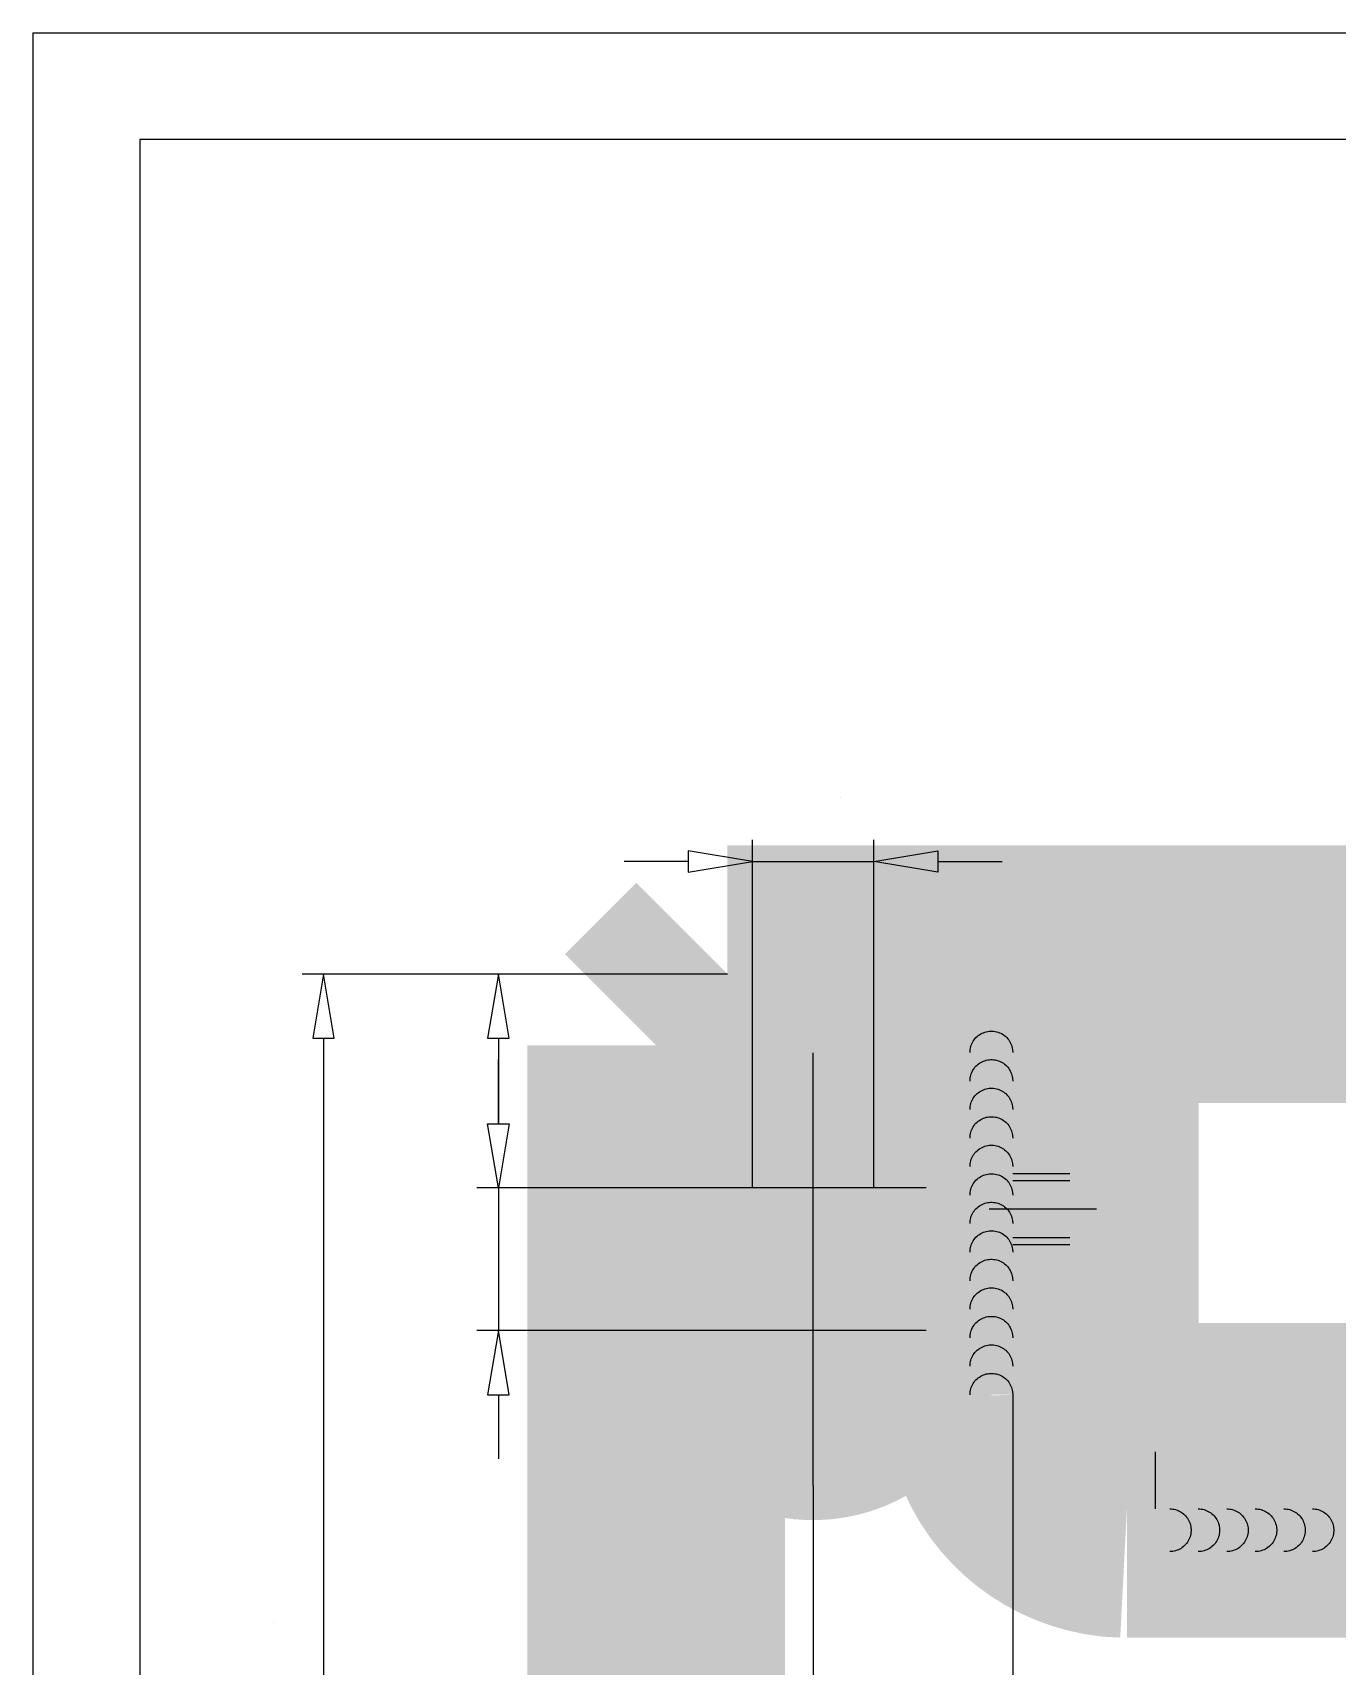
# Model space of a CAD drawing. Extents: x 0.2 to 49.5, y 17.6 to 52.5.
# Drawn here: x 0.15 to 7.31, y 43.55 to 52.51 of the extents above; entities that cross this region are included whole.
import ezdxf

# ---------------------------------------------------------------- set-up
doc = ezdxf.new("R2010")
doc.units = 0
doc.linetypes.add('1', pattern=[50.8, 31.75, -6.35, 6.35, -6.35])
doc.linetypes.add('2', pattern=[15, 12, -3])
doc.layers.get('0').update_dxf_attribs({"linetype": 'CONTINUOUS'})

msp = doc.modelspace()

# ---------------------------------------------------------------- linework, layer by layer
at = {"color": 7}
for points in [[(0.1546, 52.5117), (0.1546, 17.6437)], [(0.1546, 52.5117), (49.4628, 52.5117)], [(0.7416, 51.9247), (0.7416, 18.2307)], [(48.8758, 51.9247), (0.7416, 51.9247)]]:
    msp.add_lwpolyline(points, dxfattribs=at)
at = {"color": 5, "const_width": 0.0000000783}
for points in [[(4.1822, 48.2716), (4.1674, 48.2791), (4.1555, 48.2885), (4.1463, 48.2997), (4.1398, 48.3127), (4.1359, 48.3273), (4.1346, 48.3434), (4.1374, 48.3677), (4.1457, 48.3893), (4.1595, 48.4081), (4.1779, 48.4226), (4.1999, 48.4313), (4.2256, 48.4343), (4.2515, 48.4313), (4.2738, 48.4224), (4.2924, 48.4075), (4.3065, 48.3883), (4.3149, 48.3666), (4.3177, 48.3422), (4.3165, 48.3266), (4.3126, 48.3124), (4.3062, 48.2996), (4.2971, 48.2884), (4.2854, 48.2791), (4.271, 48.2716), (4.289, 48.2631), (4.3038, 48.2518), (4.3155, 48.2375), (4.3239, 48.2208), (4.329, 48.202), (4.3307, 48.1813), (4.3275, 48.1528), (4.3179, 48.1275), (4.302, 48.1054), (4.2808, 48.0883), (4.2555, 48.078), (4.2263, 48.0746), (4.197, 48.078), (4.1718, 48.0883), (4.1506, 48.1055), (4.1346, 48.1278), (4.125, 48.1534), (4.1218, 48.1825), (4.1236, 48.2041), (4.1288, 48.2233), (4.1375, 48.24), (4.1495, 48.2538), (4.1643, 48.2644), (4.1822, 48.2716)], [(4.4916, 48.1729), (4.5325, 48.1767), (4.5368, 48.1564), (4.5438, 48.1398), (4.5535, 48.1269), (4.5653, 48.1176), (4.5786, 48.112), (4.5934, 48.1102), (4.6112, 48.1128), (4.6271, 48.1206), (4.641, 48.1337), (4.6518, 48.1511), (4.6583, 48.1719), (4.6605, 48.1962), (4.6584, 48.2191), (4.6521, 48.2386), (4.6418, 48.2546), (4.628, 48.2664), (4.6117, 48.2736), (4.5928, 48.2759), (4.5806, 48.2749), (4.5693, 48.2717), (4.5588, 48.2664), (4.5495, 48.2595), (4.5415, 48.2513), (4.535, 48.2418), (4.4985, 48.2471), (4.5292, 48.428), (4.6868, 48.428), (4.6868, 48.3867), (4.5603, 48.3867), (4.5433, 48.292), (4.5626, 48.3043), (4.5826, 48.3117), (4.6032, 48.3141), (4.6294, 48.3106), (4.6527, 48.2999), (4.6732, 48.2822), (4.6891, 48.2589), (4.6986, 48.2315), (4.7018, 48.2), (4.699, 48.1696), (4.6906, 48.142), (4.6767, 48.1174), (4.6539, 48.0936), (4.6261, 48.0794), (4.5934, 48.0746), (4.5664, 48.0776), (4.5428, 48.0866), (4.5228, 48.1015), (4.5072, 48.1214), (4.4968, 48.1452), (4.4916, 48.1729)], [(4.1744, 48.3449), (4.176, 48.3292), (4.1808, 48.3156), (4.1889, 48.304), (4.1995, 48.2952), (4.212, 48.29), (4.2265, 48.2882), (4.2406, 48.2899), (4.2529, 48.2952), (4.2634, 48.3039), (4.2714, 48.3152), (4.2761, 48.3281), (4.2777, 48.3425), (4.2761, 48.3575), (4.2712, 48.3708), (4.2629, 48.3825), (4.2523, 48.3915), (4.24, 48.3969), (4.2261, 48.3987), (4.2121, 48.3969), (4.1997, 48.3917), (4.1891, 48.3828), (4.1809, 48.3716), (4.176, 48.3589), (4.1744, 48.3449)], [(4.0793, 48.2877), (3.87, 48.2877), (3.87, 48.3281), (4.0793, 48.3281), (4.0793, 48.2877)], [(4.1618, 48.1822), (4.1627, 48.17), (4.1654, 48.1581), (4.1697, 48.1464), (4.1759, 48.1358), (4.1837, 48.1269), (4.1932, 48.1197), (4.2038, 48.1144), (4.215, 48.1112), (4.2267, 48.1102), (4.2442, 48.1124), (4.2596, 48.119), (4.2728, 48.1301), (4.2829, 48.1446), (4.2889, 48.1615), (4.2909, 48.1808), (4.2889, 48.2004), (4.2826, 48.2176), (4.2722, 48.2325), (4.2587, 48.2438), (4.2431, 48.2506), (4.2254, 48.2529), (4.2082, 48.2506), (4.193, 48.2439), (4.1799, 48.2327), (4.1699, 48.2181), (4.1639, 48.2013), (4.1618, 48.1822)], [(4.9534, 48.2877), (4.7441, 48.2877), (4.7441, 48.3281), (4.9534, 48.3281), (4.9534, 48.2877)], [(3.87, 48.1808), (3.87, 48.2212), (4.0793, 48.2212), (4.0793, 48.1808), (3.87, 48.1808)], [(4.7441, 48.1808), (4.7441, 48.2212), (4.9534, 48.2212), (4.9534, 48.1808), (4.7441, 48.1808)], [(4.3904, 48.0806), (4.3904, 48.1299), (4.4347, 48.1299), (4.4347, 48.0806), (4.3904, 48.0806)], [(2.5, 46.7277), (2.4961, 46.7686), (2.5164, 46.773), (2.533, 46.78), (2.546, 46.7897), (2.5553, 46.8015), (2.5608, 46.8148), (2.5627, 46.8296), (2.5601, 46.8473), (2.5522, 46.8632), (2.5391, 46.8771), (2.5217, 46.8879), (2.5009, 46.8944), (2.4767, 46.8966), (2.4538, 46.8945), (2.4343, 46.8883), (2.4183, 46.8779), (2.4064, 46.8641), (2.3993, 46.8478), (2.3969, 46.8289), (2.398, 46.8168), (2.4011, 46.8055), (2.4064, 46.795), (2.4134, 46.7856), (2.4216, 46.7777), (2.431, 46.7712), (2.4258, 46.7346), (2.2448, 46.7653), (2.2448, 46.923), (2.2862, 46.923), (2.2862, 46.7965), (2.3808, 46.7794), (2.3685, 46.7987), (2.3612, 46.8187), (2.3587, 46.8393), (2.3623, 46.8655), (2.3729, 46.8889), (2.3907, 46.9094), (2.414, 46.9252), (2.4414, 46.9347), (2.4728, 46.9379), (2.5033, 46.9351), (2.5308, 46.9267), (2.5555, 46.9128), (2.5792, 46.89), (2.5935, 46.8623), (2.5982, 46.8296), (2.5953, 46.8025), (2.5863, 46.779), (2.5713, 46.759), (2.5515, 46.7433), (2.5277, 46.7329), (2.5, 46.7277)], [(2.5922, 46.628), (2.5922, 46.5891), (2.3167, 46.5891), (2.3266, 46.5788), (2.3365, 46.5665), (2.3465, 46.5523), (2.3556, 46.5376), (2.363, 46.5239), (2.3688, 46.5113), (2.327, 46.5113), (2.3148, 46.5321), (2.3011, 46.5512), (2.2857, 46.5684), (2.2697, 46.5831), (2.254, 46.5946), (2.2386, 46.603), (2.2386, 46.628), (2.5922, 46.628)], [(2.4185, 45.7494), (2.3796, 45.7507), (2.3461, 45.7545), (2.318, 45.761), (2.2946, 45.7699), (2.275, 45.7814), (2.2593, 45.7953), (2.2478, 45.8119), (2.2409, 45.831), (2.2386, 45.8527), (2.2399, 45.8691), (2.2437, 45.884), (2.25, 45.8975), (2.2587, 45.9096), (2.2697, 45.9202), (2.2829, 45.9293), (2.2983, 45.937), (2.3158, 45.9436), (2.3353, 45.949), (2.3583, 45.9529), (2.386, 45.9553), (2.4185, 45.9561), (2.4572, 45.9548), (2.4906, 45.951), (2.5186, 45.9446), (2.5421, 45.9357), (2.5617, 45.9243), (2.5775, 45.9104), (2.589, 45.8938), (2.5959, 45.8746), (2.5982, 45.8527), (2.5942, 45.8244), (2.582, 45.8004), (2.5617, 45.7807), (2.5263, 45.7633), (2.4786, 45.7529), (2.4185, 45.7494)], [(2.4185, 45.7894), (2.4699, 45.7914), (2.5084, 45.7975), (2.534, 45.8077), (2.5499, 45.8208), (2.5595, 45.8358), (2.5627, 45.8527), (2.5595, 45.8697), (2.5499, 45.8847), (2.5339, 45.8978), (2.5082, 45.908), (2.4698, 45.9141), (2.4185, 45.9161), (2.3671, 45.9141), (2.3285, 45.908), (2.303, 45.8978), (2.2871, 45.8846), (2.2776, 45.8695), (2.2744, 45.8523), (2.2772, 45.8356), (2.2856, 45.8214), (2.2996, 45.8095), (2.3271, 45.7983), (2.3668, 45.7916), (2.4185, 45.7894)], [(2.5922, 45.6497), (2.5922, 45.6108), (2.3167, 45.6108), (2.3266, 45.6004), (2.3365, 45.5882), (2.3465, 45.5739), (2.3556, 45.5592), (2.363, 45.5456), (2.3688, 45.533), (2.327, 45.533), (2.3148, 45.5538), (2.3011, 45.5728), (2.2857, 45.59), (2.2697, 45.6047), (2.254, 45.6163), (2.2386, 45.6246), (2.2386, 45.6497), (2.5922, 45.6497)], [(1.5409, 44.0187), (1.5371, 44.0595), (1.5574, 44.0639), (1.574, 44.0709), (1.5869, 44.0806), (1.5962, 44.0924), (1.6018, 44.1057), (1.6036, 44.1205), (1.601, 44.1383), (1.5932, 44.1541), (1.5801, 44.1681), (1.5627, 44.1789), (1.5419, 44.1854), (1.5176, 44.1875), (1.4947, 44.1854), (1.4752, 44.1792), (1.4592, 44.1688), (1.4474, 44.1551), (1.4402, 44.1387), (1.4379, 44.1198), (1.4389, 44.1077), (1.4421, 44.0964), (1.4474, 44.0859), (1.4543, 44.0765), (1.4625, 44.0686), (1.472, 44.0621), (1.4667, 44.0256), (1.2858, 44.0563), (1.2858, 44.2139), (1.3271, 44.2139), (1.3271, 44.0874), (1.4218, 44.0703), (1.4095, 44.0897), (1.4021, 44.1096), (1.3997, 44.1302), (1.4032, 44.1565), (1.4139, 44.1798), (1.4316, 44.2003), (1.4549, 44.2161), (1.4823, 44.2256), (1.5138, 44.2288), (1.5442, 44.226), (1.5718, 44.2177), (1.5964, 44.2037), (1.6202, 44.1809), (1.6344, 44.1532), (1.6392, 44.1205), (1.6362, 44.0934), (1.6272, 44.0699), (1.6123, 44.0499), (1.5924, 44.0343), (1.5686, 44.0239), (1.5409, 44.0187)], [(1.4422, 43.8323), (1.4347, 43.8175), (1.4253, 43.8056), (1.4141, 43.7964), (1.4011, 43.7899), (1.3865, 43.786), (1.3704, 43.7847), (1.3461, 43.7875), (1.3245, 43.7958), (1.3057, 43.8096), (1.2912, 43.828), (1.2824, 43.85), (1.2795, 43.8757), (1.2825, 43.9016), (1.2914, 43.9239), (1.3063, 43.9425), (1.3255, 43.9566), (1.3472, 43.965), (1.3716, 43.9678), (1.3872, 43.9666), (1.4014, 43.9627), (1.4142, 43.9563), (1.4254, 43.9472), (1.4347, 43.9355), (1.4422, 43.9211), (1.4507, 43.939), (1.462, 43.9539), (1.4763, 43.9656), (1.493, 43.974), (1.5118, 43.9791), (1.5325, 43.9808), (1.561, 43.9776), (1.5863, 43.968), (1.6084, 43.9521), (1.6255, 43.9309), (1.6358, 43.9056), (1.6392, 43.8764), (1.6358, 43.8471), (1.6255, 43.8219), (1.6083, 43.8007), (1.586, 43.7847), (1.5604, 43.7751), (1.5313, 43.7719), (1.5097, 43.7737), (1.4905, 43.7789), (1.4738, 43.7876), (1.46, 43.7995), (1.4494, 43.8144), (1.4422, 43.8323)], [(1.5316, 43.8119), (1.5438, 43.8128), (1.5557, 43.8155), (1.5674, 43.8198), (1.578, 43.8259), (1.5869, 43.8338), (1.5941, 43.8433), (1.5994, 43.8539), (1.6026, 43.8651), (1.6036, 43.8768), (1.6014, 43.8943), (1.5948, 43.9097), (1.5837, 43.9229), (1.5692, 43.933), (1.5523, 43.939), (1.533, 43.941), (1.5134, 43.9389), (1.4962, 43.9327), (1.4813, 43.9223), (1.47, 43.9088), (1.4632, 43.8932), (1.4609, 43.8755), (1.4632, 43.8583), (1.4699, 43.8431), (1.4811, 43.83), (1.4957, 43.82), (1.5125, 43.8139), (1.5316, 43.8119)], [(1.3689, 43.8245), (1.3846, 43.8261), (1.3982, 43.8309), (1.4098, 43.839), (1.4186, 43.8496), (1.4238, 43.8621), (1.4256, 43.8766), (1.4239, 43.8907), (1.4186, 43.903), (1.4099, 43.9135), (1.3986, 43.9214), (1.3857, 43.9262), (1.3713, 43.9278), (1.3563, 43.9262), (1.343, 43.9213), (1.3313, 43.913), (1.3223, 43.9023), (1.3169, 43.8901), (1.3151, 43.8762), (1.3169, 43.8622), (1.3221, 43.8498), (1.331, 43.8392), (1.3422, 43.831), (1.3549, 43.8261), (1.3689, 43.8245)]]:
    msp.add_lwpolyline(points, dxfattribs=at)
at = {"color": 5}
for points in [[(4.1037, 46.1706), (4.1037, 48.0806)], [(4.769, 46.1706), (4.769, 48.0806)], [(3.7515, 48.0219), (3.7515, 47.9045), (4.1037, 47.9632), (4.1037, 47.9632), (3.7515, 48.0219)], [(5.1212, 48.0219), (5.1212, 47.9045), (4.769, 47.9632), (4.769, 47.9632), (5.1212, 48.0219)], [(3.7515, 47.9632), (3.3993, 47.9632)], [(4.1037, 47.9632), (4.769, 47.9632)], [(5.1212, 47.9632), (5.4734, 47.9632)], [(3.9667, 47.3446), (1.6332, 47.3446)], [(1.6919, 46.9924), (1.8093, 46.9924), (1.7506, 47.3446), (1.7506, 47.3446), (1.6919, 46.9924)], [(3.9667, 47.3446), (2.5922, 47.3446)], [(2.6509, 46.9924), (2.7683, 46.9924), (2.7096, 47.3446), (2.7096, 47.3446), (2.6509, 46.9924)], [(1.7506, 46.9924), (1.7506, 41.0441)], [(2.7096, 46.9924), (2.7096, 46.5228)], [(5.2973, 46.9141), (5.2976, 46.9223), (5.2984, 46.9304), (5.2998, 46.9385), (5.3018, 46.9465), (5.3044, 46.9543), (5.3074, 46.9618), (5.311, 46.9692), (5.3151, 46.9763), (5.3197, 46.9831), (5.3247, 46.9896), (5.3302, 46.9957), (5.3361, 47.0013), (5.3424, 47.0066), (5.349, 47.0114), (5.356, 47.0158), (5.3632, 47.0196), (5.3707, 47.023), (5.3784, 47.0258), (5.3863, 47.028), (5.3943, 47.0297), (5.4024, 47.0309), (5.4106, 47.0314), (5.4188, 47.0314), (5.427, 47.0309), (5.4351, 47.0297), (5.4431, 47.028), (5.451, 47.0258), (5.4587, 47.023), (5.4661, 47.0196), (5.4734, 47.0158), (5.4803, 47.0114), (5.487, 47.0066), (5.4932, 47.0013), (5.4991, 46.9957), (5.5046, 46.9896), (5.5097, 46.9831), (5.5142, 46.9763), (5.5183, 46.9692), (5.5219, 46.9618), (5.525, 46.9543), (5.5275, 46.9465), (5.5295, 46.9385), (5.5309, 46.9304), (5.5321, 46.9141)], [(2.7096, 46.5228), (2.7096, 46.875)], [(5.2973, 46.7576), (5.2976, 46.7658), (5.2984, 46.7739), (5.2998, 46.782), (5.3018, 46.7899), (5.3044, 46.7977), (5.3074, 46.8053), (5.311, 46.8127), (5.3151, 46.8198), (5.3197, 46.8266), (5.3247, 46.833), (5.3302, 46.8391), (5.3361, 46.8448), (5.3424, 46.8501), (5.349, 46.8549), (5.356, 46.8592), (5.3632, 46.8631), (5.3707, 46.8664), (5.3784, 46.8692), (5.3863, 46.8715), (5.3943, 46.8732), (5.4024, 46.8743), (5.4106, 46.8749), (5.4188, 46.8749), (5.427, 46.8743), (5.4351, 46.8732), (5.4431, 46.8715), (5.451, 46.8692), (5.4587, 46.8664), (5.4661, 46.8631), (5.4734, 46.8592), (5.4803, 46.8549), (5.487, 46.8501), (5.4932, 46.8448), (5.4991, 46.8391), (5.5046, 46.833), (5.5097, 46.8266), (5.5142, 46.8198), (5.5183, 46.8127), (5.5219, 46.8053), (5.525, 46.7977), (5.5275, 46.7899), (5.5295, 46.782), (5.5309, 46.7739), (5.5321, 46.7576)], [(5.2973, 46.601), (5.2976, 46.6092), (5.2984, 46.6174), (5.2998, 46.6254), (5.3018, 46.6334), (5.3044, 46.6412), (5.3074, 46.6488), (5.311, 46.6561), (5.3151, 46.6632), (5.3197, 46.67), (5.3247, 46.6765), (5.3302, 46.6826), (5.3361, 46.6883), (5.3424, 46.6935), (5.349, 46.6984), (5.356, 46.7027), (5.3632, 46.7065), (5.3707, 46.7099), (5.3784, 46.7127), (5.3863, 46.7149), (5.3943, 46.7166), (5.4024, 46.7178), (5.4106, 46.7184), (5.4188, 46.7184), (5.427, 46.7178), (5.4351, 46.7166), (5.4431, 46.7149), (5.451, 46.7127), (5.4587, 46.7099), (5.4661, 46.7065), (5.4734, 46.7027), (5.4803, 46.6984), (5.487, 46.6935), (5.4932, 46.6883), (5.4991, 46.6826), (5.5046, 46.6765), (5.5097, 46.67), (5.5142, 46.6632), (5.5183, 46.6561), (5.5219, 46.6488), (5.525, 46.6412), (5.5275, 46.6334), (5.5295, 46.6254), (5.5309, 46.6174), (5.5321, 46.601)], [(5.2973, 46.4445), (5.2976, 46.4527), (5.2984, 46.4608), (5.2998, 46.4689), (5.3018, 46.4769), (5.3044, 46.4846), (5.3074, 46.4922), (5.311, 46.4996), (5.3151, 46.5067), (5.3197, 46.5135), (5.3247, 46.52), (5.3302, 46.526), (5.3361, 46.5317), (5.3424, 46.537), (5.349, 46.5418), (5.356, 46.5462), (5.3632, 46.55), (5.3707, 46.5533), (5.3784, 46.5562), (5.3863, 46.5584), (5.3943, 46.5601), (5.4024, 46.5613), (5.4106, 46.5618), (5.4188, 46.5618), (5.427, 46.5613), (5.4351, 46.5601), (5.4431, 46.5584), (5.451, 46.5562), (5.4587, 46.5533), (5.4661, 46.55), (5.4734, 46.5462), (5.4803, 46.5418), (5.487, 46.537), (5.4932, 46.5317), (5.4991, 46.526), (5.5046, 46.52), (5.5097, 46.5135), (5.5142, 46.5067), (5.5183, 46.4996), (5.5219, 46.4922), (5.525, 46.4846), (5.5275, 46.4769), (5.5295, 46.4689), (5.5309, 46.4608), (5.5321, 46.4445)], [(2.6509, 46.5228), (2.7683, 46.5228), (2.7096, 46.1706), (2.7096, 46.1706), (2.6509, 46.5228)], [(2.6509, 46.5228), (2.7683, 46.5228), (2.7096, 46.1706), (2.7096, 46.1706), (2.6509, 46.5228)], [(5.2973, 46.288), (5.2976, 46.2962), (5.2984, 46.3043), (5.2998, 46.3124), (5.3018, 46.3203), (5.3044, 46.3281), (5.3074, 46.3357), (5.311, 46.3431), (5.3151, 46.3502), (5.3197, 46.357), (5.3247, 46.3634), (5.3302, 46.3695), (5.3361, 46.3752), (5.3424, 46.3805), (5.349, 46.3853), (5.356, 46.3896), (5.3632, 46.3935), (5.3707, 46.3968), (5.3784, 46.3996), (5.3863, 46.4019), (5.3943, 46.4036), (5.4024, 46.4047), (5.4106, 46.4053), (5.4188, 46.4053), (5.427, 46.4047), (5.4351, 46.4036), (5.4431, 46.4019), (5.451, 46.3996), (5.4587, 46.3968), (5.4661, 46.3935), (5.4734, 46.3896), (5.4803, 46.3853), (5.487, 46.3805), (5.4932, 46.3752), (5.4991, 46.3695), (5.5046, 46.3634), (5.5097, 46.357), (5.5142, 46.3502), (5.5183, 46.3431), (5.5219, 46.3357), (5.525, 46.3281), (5.5275, 46.3203), (5.5295, 46.3124), (5.5309, 46.3043), (5.5321, 46.288)], [(5.2973, 46.1314), (5.2976, 46.1396), (5.2984, 46.1478), (5.2998, 46.1558), (5.3018, 46.1638), (5.3044, 46.1716), (5.3074, 46.1792), (5.311, 46.1865), (5.3151, 46.1936), (5.3197, 46.2004), (5.3247, 46.2069), (5.3302, 46.213), (5.3361, 46.2187), (5.3424, 46.2239), (5.349, 46.2288), (5.356, 46.2331), (5.3632, 46.2369), (5.3707, 46.2403), (5.3784, 46.2431), (5.3863, 46.2453), (5.3943, 46.247), (5.4024, 46.2482), (5.4106, 46.2488), (5.4188, 46.2488), (5.427, 46.2482), (5.4351, 46.247), (5.4431, 46.2453), (5.451, 46.2431), (5.4587, 46.2403), (5.4661, 46.2369), (5.4734, 46.2331), (5.4803, 46.2288), (5.487, 46.2239), (5.4932, 46.2187), (5.4991, 46.213), (5.5046, 46.2069), (5.5097, 46.2004), (5.5142, 46.1936), (5.5183, 46.1865), (5.5219, 46.1792), (5.525, 46.1716), (5.5275, 46.1638), (5.5295, 46.1558), (5.5309, 46.1478), (5.5321, 46.1314)], [(3.8164, 46.1706), (2.5922, 46.1706)], [(3.8164, 46.1706), (2.5922, 46.1706)], [(2.7096, 46.1706), (2.7096, 45.3879)], [(5.2973, 45.9749), (5.2976, 45.9831), (5.2984, 45.9912), (5.2998, 45.9993), (5.3018, 46.0073), (5.3044, 46.015), (5.3074, 46.0226), (5.311, 46.03), (5.3151, 46.0371), (5.3197, 46.0439), (5.3247, 46.0504), (5.3302, 46.0564), (5.3361, 46.0621), (5.3424, 46.0674), (5.349, 46.0722), (5.356, 46.0766), (5.3632, 46.0804), (5.3707, 46.0837), (5.3784, 46.0865), (5.3863, 46.0888), (5.3943, 46.0905), (5.4024, 46.0917), (5.4106, 46.0922), (5.4188, 46.0922), (5.427, 46.0917), (5.4351, 46.0905), (5.4431, 46.0888), (5.451, 46.0865), (5.4587, 46.0837), (5.4661, 46.0804), (5.4734, 46.0766), (5.4803, 46.0722), (5.487, 46.0674), (5.4932, 46.0621), (5.4991, 46.0564), (5.5046, 46.0504), (5.5097, 46.0439), (5.5142, 46.0371), (5.5183, 46.03), (5.5219, 46.0226), (5.525, 46.015), (5.5275, 46.0073), (5.5295, 45.9993), (5.5309, 45.9912), (5.5321, 45.9749)], [(5.2973, 45.8184), (5.2976, 45.8265), (5.2984, 45.8347), (5.2998, 45.8428), (5.3018, 45.8507), (5.3044, 45.8585), (5.3074, 45.8661), (5.311, 45.8735), (5.3151, 45.8806), (5.3197, 45.8874), (5.3247, 45.8938), (5.3302, 45.8999), (5.3361, 45.9056), (5.3424, 45.9109), (5.349, 45.9157), (5.356, 45.92), (5.3632, 45.9239), (5.3707, 45.9272), (5.3784, 45.93), (5.3863, 45.9323), (5.3943, 45.934), (5.4024, 45.9351), (5.4106, 45.9357), (5.4188, 45.9357), (5.427, 45.9351), (5.4351, 45.934), (5.4431, 45.9323), (5.451, 45.93), (5.4587, 45.9272), (5.4661, 45.9239), (5.4734, 45.92), (5.4803, 45.9157), (5.487, 45.9109), (5.4932, 45.9056), (5.4991, 45.8999), (5.5046, 45.8938), (5.5097, 45.8874), (5.5142, 45.8806), (5.5183, 45.8735), (5.5219, 45.8661), (5.525, 45.8585), (5.5275, 45.8507), (5.5295, 45.8428), (5.5309, 45.8347), (5.5321, 45.8184)], [(5.2973, 45.6618), (5.2976, 45.67), (5.2984, 45.6782), (5.2998, 45.6862), (5.3018, 45.6942), (5.3044, 45.702), (5.3074, 45.7096), (5.311, 45.7169), (5.3151, 45.724), (5.3197, 45.7308), (5.3247, 45.7373), (5.3302, 45.7434), (5.3361, 45.7491), (5.3424, 45.7543), (5.349, 45.7592), (5.356, 45.7635), (5.3632, 45.7673), (5.3707, 45.7707), (5.3784, 45.7735), (5.3863, 45.7757), (5.3943, 45.7774), (5.4024, 45.7786), (5.4106, 45.7792), (5.4188, 45.7792), (5.427, 45.7786), (5.4351, 45.7774), (5.4431, 45.7757), (5.451, 45.7735), (5.4587, 45.7707), (5.4661, 45.7673), (5.4734, 45.7635), (5.4803, 45.7592), (5.487, 45.7543), (5.4932, 45.7491), (5.4991, 45.7434), (5.5046, 45.7373), (5.5097, 45.7308), (5.5142, 45.724), (5.5183, 45.7169), (5.5219, 45.7096), (5.525, 45.702), (5.5275, 45.6942), (5.5295, 45.6862), (5.5309, 45.6782), (5.5321, 45.6618)], [(5.2973, 45.5053), (5.2976, 45.5135), (5.2984, 45.5216), (5.2998, 45.5297), (5.3018, 45.5377), (5.3044, 45.5454), (5.3074, 45.553), (5.311, 45.5604), (5.3151, 45.5675), (5.3197, 45.5743), (5.3247, 45.5808), (5.3302, 45.5868), (5.3361, 45.5925), (5.3424, 45.5978), (5.349, 45.6026), (5.356, 45.607), (5.3632, 45.6108), (5.3707, 45.6141), (5.3784, 45.6169), (5.3863, 45.6192), (5.3943, 45.6209), (5.4024, 45.622), (5.4106, 45.6226), (5.4188, 45.6226), (5.427, 45.622), (5.4351, 45.6209), (5.4431, 45.6192), (5.451, 45.6169), (5.4587, 45.6141), (5.4661, 45.6108), (5.4734, 45.607), (5.4803, 45.6026), (5.487, 45.5978), (5.4932, 45.5925), (5.4991, 45.5868), (5.5046, 45.5808), (5.5097, 45.5743), (5.5142, 45.5675), (5.5183, 45.5604), (5.5219, 45.553), (5.525, 45.5454), (5.5275, 45.5377), (5.5295, 45.5297), (5.5309, 45.5216), (5.5321, 45.5053)], [(5.2973, 45.3488), (5.2976, 45.3569), (5.2984, 45.3651), (5.2998, 45.3732), (5.3018, 45.3811), (5.3044, 45.3889), (5.3074, 45.3965), (5.311, 45.4039), (5.3151, 45.411), (5.3197, 45.4178), (5.3247, 45.4242), (5.3302, 45.4303), (5.3361, 45.436), (5.3424, 45.4413), (5.349, 45.4461), (5.356, 45.4504), (5.3632, 45.4543), (5.3707, 45.4576), (5.3784, 45.4604), (5.3863, 45.4627), (5.3943, 45.4644), (5.4024, 45.4655), (5.4106, 45.4661), (5.4188, 45.4661), (5.427, 45.4655), (5.4351, 45.4644), (5.4431, 45.4627), (5.451, 45.4604), (5.4587, 45.4576), (5.4661, 45.4543), (5.4734, 45.4504), (5.4803, 45.4461), (5.487, 45.4413), (5.4932, 45.436), (5.4991, 45.4303), (5.5046, 45.4242), (5.5097, 45.4178), (5.5142, 45.411), (5.5183, 45.4039), (5.5219, 45.3965), (5.525, 45.3889), (5.5275, 45.3811), (5.5295, 45.3732), (5.5309, 45.3651), (5.5321, 45.3488)], [(3.8164, 45.3879), (2.5922, 45.3879)], [(2.6509, 45.0357), (2.7683, 45.0357), (2.7096, 45.3879), (2.7096, 45.3879), (2.6509, 45.0357)], [(5.2973, 45.1922), (5.2976, 45.2004), (5.2984, 45.2086), (5.2998, 45.2166), (5.3018, 45.2246), (5.3044, 45.2324), (5.3074, 45.24), (5.311, 45.2473), (5.3151, 45.2544), (5.3197, 45.2612), (5.3247, 45.2677), (5.3302, 45.2738), (5.3361, 45.2795), (5.3424, 45.2847), (5.349, 45.2896), (5.356, 45.2939), (5.3632, 45.2977), (5.3707, 45.3011), (5.3784, 45.3039), (5.3863, 45.3061), (5.3943, 45.3078), (5.4024, 45.309), (5.4106, 45.3096), (5.4188, 45.3096), (5.427, 45.309), (5.4351, 45.3078), (5.4431, 45.3061), (5.451, 45.3039), (5.4587, 45.3011), (5.4661, 45.2977), (5.4734, 45.2939), (5.4803, 45.2896), (5.487, 45.2847), (5.4932, 45.2795), (5.4991, 45.2738), (5.5046, 45.2677), (5.5097, 45.2612), (5.5142, 45.2544), (5.5183, 45.2473), (5.5219, 45.24), (5.525, 45.2324), (5.5275, 45.2246), (5.5295, 45.2166), (5.5309, 45.2086), (5.5321, 45.1922)], [(5.2973, 45.0357), (5.2976, 45.0439), (5.2984, 45.052), (5.2998, 45.0601), (5.3018, 45.0681), (5.3044, 45.0758), (5.3074, 45.0834), (5.311, 45.0908), (5.3151, 45.0979), (5.3197, 45.1047), (5.3247, 45.1112), (5.3302, 45.1172), (5.3361, 45.1229), (5.3424, 45.1282), (5.349, 45.133), (5.356, 45.1374), (5.3632, 45.1412), (5.3707, 45.1445), (5.3784, 45.1473), (5.3863, 45.1496), (5.3943, 45.1513), (5.4024, 45.1524), (5.4106, 45.153), (5.4188, 45.153), (5.427, 45.1524), (5.4351, 45.1513), (5.4431, 45.1496), (5.451, 45.1473), (5.4587, 45.1445), (5.4661, 45.1412), (5.4734, 45.1374), (5.4803, 45.133), (5.487, 45.1282), (5.4932, 45.1229), (5.4991, 45.1172), (5.5046, 45.1112), (5.5097, 45.1047), (5.5142, 45.0979), (5.5183, 45.0908), (5.5219, 45.0834), (5.525, 45.0758), (5.5275, 45.0681), (5.5295, 45.0601), (5.5309, 45.052), (5.5321, 45.0357)], [(2.7096, 45.0357), (2.7096, 44.6835)], [(5.5321, 45.0357), (5.5321, 39.0213)], [(4.4363, 44.5367), (4.4363, 38.2409)], [(6.393, 44.4096), (6.4012, 44.4093), (6.4094, 44.4084), (6.4174, 44.407), (6.4254, 44.405), (6.4332, 44.4025), (6.4408, 44.3994), (6.4481, 44.3958), (6.4552, 44.3917), (6.462, 44.3871), (6.4685, 44.3821), (6.4746, 44.3766), (6.4803, 44.3707), (6.4855, 44.3644), (6.4903, 44.3578), (6.4947, 44.3509), (6.4985, 44.3436), (6.5019, 44.3361), (6.5047, 44.3284), (6.5069, 44.3206), (6.5086, 44.3125), (6.5098, 44.3044), (6.5103, 44.2963), (6.5103, 44.2881), (6.5098, 44.2799), (6.5086, 44.2718), (6.5069, 44.2638), (6.5047, 44.2559), (6.5019, 44.2482), (6.4985, 44.2407), (6.4947, 44.2335), (6.4903, 44.2265), (6.4855, 44.2199), (6.4803, 44.2136), (6.4746, 44.2077), (6.4685, 44.2022), (6.462, 44.1972), (6.4552, 44.1926), (6.4481, 44.1885), (6.4408, 44.1849), (6.4332, 44.1818), (6.4254, 44.1793), (6.4174, 44.1773), (6.4094, 44.1759), (6.393, 44.1748)], [(6.5496, 44.4096), (6.5577, 44.4093), (6.5659, 44.4084), (6.574, 44.407), (6.5819, 44.405), (6.5897, 44.4025), (6.5973, 44.3994), (6.6047, 44.3958), (6.6118, 44.3917), (6.6186, 44.3871), (6.625, 44.3821), (6.6311, 44.3766), (6.6368, 44.3707), (6.6421, 44.3644), (6.6469, 44.3578), (6.6512, 44.3509), (6.6551, 44.3436), (6.6584, 44.3361), (6.6612, 44.3284), (6.6635, 44.3206), (6.6652, 44.3125), (6.6663, 44.3044), (6.6669, 44.2963), (6.6669, 44.2881), (6.6663, 44.2799), (6.6652, 44.2718), (6.6635, 44.2638), (6.6612, 44.2559), (6.6584, 44.2482), (6.6551, 44.2407), (6.6512, 44.2335), (6.6469, 44.2265), (6.6421, 44.2199), (6.6368, 44.2136), (6.6311, 44.2077), (6.625, 44.2022), (6.6186, 44.1972), (6.6118, 44.1926), (6.6047, 44.1885), (6.5973, 44.1849), (6.5897, 44.1818), (6.5819, 44.1793), (6.574, 44.1773), (6.5659, 44.1759), (6.5496, 44.1748)], [(6.7061, 44.4096), (6.7143, 44.4093), (6.7224, 44.4084), (6.7305, 44.407), (6.7384, 44.405), (6.7462, 44.4025), (6.7538, 44.3994), (6.7612, 44.3958), (6.7683, 44.3917), (6.7751, 44.3871), (6.7816, 44.3821), (6.7876, 44.3766), (6.7933, 44.3707), (6.7986, 44.3644), (6.8034, 44.3578), (6.8078, 44.3509), (6.8116, 44.3436), (6.8149, 44.3361), (6.8177, 44.3284), (6.82, 44.3206), (6.8217, 44.3125), (6.8228, 44.3044), (6.8234, 44.2963), (6.8234, 44.2881), (6.8228, 44.2799), (6.8217, 44.2718), (6.82, 44.2638), (6.8177, 44.2559), (6.8149, 44.2482), (6.8116, 44.2407), (6.8078, 44.2335), (6.8034, 44.2265), (6.7986, 44.2199), (6.7933, 44.2136), (6.7876, 44.2077), (6.7816, 44.2022), (6.7751, 44.1972), (6.7683, 44.1926), (6.7612, 44.1885), (6.7538, 44.1849), (6.7462, 44.1818), (6.7384, 44.1793), (6.7305, 44.1773), (6.7224, 44.1759), (6.7061, 44.1748)], [(6.8626, 44.4096), (6.8708, 44.4093), (6.879, 44.4084), (6.887, 44.407), (6.895, 44.405), (6.9028, 44.4025), (6.9104, 44.3994), (6.9177, 44.3958), (6.9248, 44.3917), (6.9316, 44.3871), (6.9381, 44.3821), (6.9442, 44.3766), (6.9499, 44.3707), (6.9551, 44.3644), (6.96, 44.3578), (6.9643, 44.3509), (6.9681, 44.3436), (6.9715, 44.3361), (6.9743, 44.3284), (6.9765, 44.3206), (6.9782, 44.3125), (6.9794, 44.3044), (6.9799, 44.2963), (6.9799, 44.2881), (6.9794, 44.2799), (6.9782, 44.2718), (6.9765, 44.2638), (6.9743, 44.2559), (6.9715, 44.2482), (6.9681, 44.2407), (6.9643, 44.2335), (6.96, 44.2265), (6.9551, 44.2199), (6.9499, 44.2136), (6.9442, 44.2077), (6.9381, 44.2022), (6.9316, 44.1972), (6.9248, 44.1926), (6.9177, 44.1885), (6.9104, 44.1849), (6.9028, 44.1818), (6.895, 44.1793), (6.887, 44.1773), (6.879, 44.1759), (6.8626, 44.1748)], [(7.0192, 44.4096), (7.0273, 44.4093), (7.0355, 44.4084), (7.0436, 44.407), (7.0515, 44.405), (7.0593, 44.4025), (7.0669, 44.3994), (7.0743, 44.3958), (7.0814, 44.3917), (7.0882, 44.3871), (7.0946, 44.3821), (7.1007, 44.3766), (7.1064, 44.3707), (7.1117, 44.3644), (7.1165, 44.3578), (7.1208, 44.3509), (7.1247, 44.3436), (7.128, 44.3361), (7.1308, 44.3284), (7.1331, 44.3206), (7.1348, 44.3125), (7.1359, 44.3044), (7.1365, 44.2963), (7.1365, 44.2881), (7.1359, 44.2799), (7.1348, 44.2718), (7.1331, 44.2638), (7.1308, 44.2559), (7.128, 44.2482), (7.1247, 44.2407), (7.1208, 44.2335), (7.1165, 44.2265), (7.1117, 44.2199), (7.1064, 44.2136), (7.1007, 44.2077), (7.0946, 44.2022), (7.0882, 44.1972), (7.0814, 44.1926), (7.0743, 44.1885), (7.0669, 44.1849), (7.0593, 44.1818), (7.0515, 44.1793), (7.0436, 44.1773), (7.0355, 44.1759), (7.0192, 44.1748)], [(7.1757, 44.4096), (7.1839, 44.4093), (7.192, 44.4084), (7.2001, 44.407), (7.208, 44.405), (7.2158, 44.4025), (7.2234, 44.3994), (7.2308, 44.3958), (7.2379, 44.3917), (7.2447, 44.3871), (7.2512, 44.3821), (7.2572, 44.3766), (7.2629, 44.3707), (7.2682, 44.3644), (7.273, 44.3578), (7.2774, 44.3509), (7.2812, 44.3436), (7.2845, 44.3361), (7.2873, 44.3284), (7.2896, 44.3206), (7.2913, 44.3125), (7.2924, 44.3044), (7.293, 44.2963), (7.293, 44.2881), (7.2924, 44.2799), (7.2913, 44.2718), (7.2896, 44.2638), (7.2873, 44.2559), (7.2845, 44.2482), (7.2812, 44.2407), (7.2774, 44.2335), (7.273, 44.2265), (7.2682, 44.2199), (7.2629, 44.2136), (7.2572, 44.2077), (7.2512, 44.2022), (7.2447, 44.1972), (7.2379, 44.1926), (7.2308, 44.1885), (7.2234, 44.1849), (7.2158, 44.1818), (7.208, 44.1793), (7.2001, 44.1773), (7.192, 44.1759), (7.1757, 44.1748)]]:
    msp.add_lwpolyline(points, dxfattribs=at)
at = {"color": 7, "const_width": 1.415}
for points in [[(3.9667, 47.3446), (3.5754, 46.9532)], [(12.5761, 47.3446), (3.9667, 47.3446)], [(5.5321, 47.1489), (5.5321, 45.0357)], [(5.5321, 47.1489), (5.8451, 47.1489)], [(5.8451, 47.1489), (5.8451, 45.0357)], [(3.5754, 41.8659), (3.5754, 46.9532)], [(4.769, 46.1706), (4.7682, 46.1938), (4.7657, 46.2169), (4.7617, 46.2397), (4.7561, 46.2622), (4.7489, 46.2843), (4.7402, 46.3059), (4.73, 46.3267), (4.7184, 46.3468), (4.7055, 46.3661), (4.6912, 46.3844), (4.6756, 46.4016), (4.6589, 46.4178), (4.6411, 46.4327), (4.6224, 46.4463), (4.6027, 46.4586), (4.5822, 46.4695), (4.561, 46.479), (4.5391, 46.4869), (4.5168, 46.4933), (4.4941, 46.4981), (4.4711, 46.5014), (4.448, 46.503), (4.4247, 46.503), (4.4016, 46.5014), (4.3786, 46.4981), (4.3559, 46.4933), (4.3336, 46.4869), (4.3117, 46.479), (4.2905, 46.4695), (4.27, 46.4586), (4.2503, 46.4463), (4.2316, 46.4327), (4.2138, 46.4178), (4.1971, 46.4016), (4.1815, 46.3844), (4.1672, 46.3661), (4.1543, 46.3468), (4.1426, 46.3267), (4.1325, 46.3059), (4.1238, 46.2843), (4.1166, 46.2622), (4.111, 46.2397), (4.1069, 46.2169), (4.1037, 46.1706)], [(4.1037, 46.1706), (4.1037, 45.3879)], [(4.769, 45.3879), (4.769, 46.1706)], [(5.8451, 45.5836), (5.5321, 45.5836)], [(4.769, 45.3879), (4.7682, 45.3647), (4.7657, 45.3416), (4.7617, 45.3187), (4.7561, 45.2962), (4.7489, 45.2741), (4.7402, 45.2526), (4.73, 45.2317), (4.7184, 45.2116), (4.7055, 45.1924), (4.6912, 45.1741), (4.6756, 45.1568), (4.6589, 45.1407), (4.6411, 45.1258), (4.6224, 45.1121), (4.6027, 45.0998), (4.5822, 45.0889), (4.561, 45.0795), (4.5391, 45.0715), (4.5168, 45.0651), (4.4941, 45.0603), (4.4711, 45.0571), (4.448, 45.0555), (4.4247, 45.0555), (4.4016, 45.0571), (4.3786, 45.0603), (4.3559, 45.0651), (4.3336, 45.0715), (4.3117, 45.0795), (4.2905, 45.0889), (4.27, 45.0998), (4.2503, 45.1121), (4.2316, 45.1258), (4.2138, 45.1407), (4.1971, 45.1568), (4.1815, 45.1741), (4.1672, 45.1924), (4.1543, 45.2116), (4.1426, 45.2317), (4.1325, 45.2526), (4.1238, 45.2741), (4.1166, 45.2962), (4.111, 45.3187), (4.1069, 45.3416), (4.1037, 45.3879)], [(5.5321, 45.0357), (5.5336, 44.992), (5.5382, 44.9485), (5.5458, 44.9055), (5.5563, 44.8631), (5.5698, 44.8215), (5.5862, 44.781), (5.6054, 44.7417), (5.6272, 44.7039), (5.6517, 44.6677), (5.6786, 44.6332), (5.7078, 44.6007), (5.7393, 44.5704), (5.7727, 44.5423), (5.8081, 44.5166), (5.8451, 44.4934), (5.8837, 44.4729), (5.9237, 44.4551), (5.9647, 44.4402), (6.0067, 44.4282), (6.0495, 44.4191), (6.0928, 44.413), (6.1582, 44.4096)], [(5.8451, 45.0357), (5.8459, 45.0139), (5.8482, 44.9921), (5.852, 44.9706), (5.8573, 44.9494), (5.864, 44.9286), (5.8722, 44.9084), (5.8818, 44.8887), (5.8927, 44.8698), (5.9049, 44.8517), (5.9184, 44.8345), (5.933, 44.8182), (5.9487, 44.803), (5.9655, 44.789), (5.9832, 44.7761), (6.0017, 44.7646), (6.021, 44.7543), (6.0409, 44.7454), (6.0615, 44.7379), (6.0825, 44.7319), (6.1039, 44.7274), (6.1255, 44.7243), (6.1582, 44.7226)], [(10.3846, 44.7226), (6.1582, 44.7226)], [(10.3846, 44.4096), (6.1582, 44.4096)]]:
    msp.add_lwpolyline(points, dxfattribs=at)
at = {"color": 1, "linetype": '1'}
for points in [[(4.4363, 44.5367), (4.4363, 46.9132)], [(4.4363, 44.764), (4.4363, 46.7905)], [(5.0563, 46.1706), (3.8164, 46.1706)], [(5.992, 46.0535), (5.4021, 46.0535)], [(5.0563, 45.3879), (3.8164, 45.3879)]]:
    msp.add_lwpolyline(points, dxfattribs=at)
at = {"color": 8, "linetype": '2'}
for points in [[(5.8451, 46.2491), (5.5321, 46.2491)], [(5.8451, 46.2107), (5.5321, 46.2107)], [(5.8451, 45.8962), (5.5321, 45.8962)], [(5.8451, 45.8578), (5.5321, 45.8578)], [(6.3148, 44.4096), (6.3148, 44.7226)]]:
    msp.add_lwpolyline(points, dxfattribs=at)

doc.saveas('drawing.dxf')
